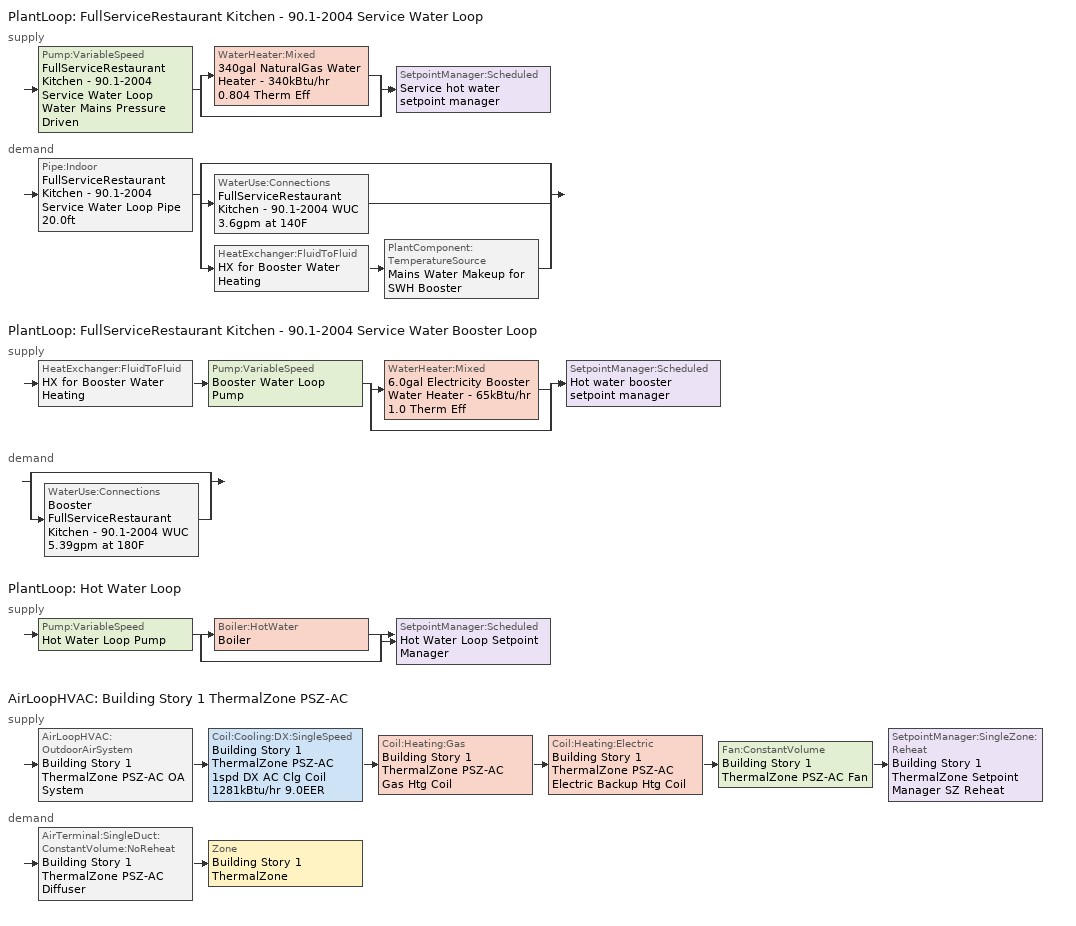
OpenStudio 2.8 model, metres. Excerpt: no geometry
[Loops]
PlantLoop 'FullServiceRestaurant Kitchen - 90.1-2004 Service Water Loop'
 supply: Pump:VariableSpeed 'FullServiceRestaurant Kitchen - 90.1-2004 Service Water Loop Water Mains Pressure Driven' > split
  | WaterHeater:Mixed '340gal NaturalGas Water Heater - 340kBtu/hr 0.804 Therm Eff'
  | bypass
  join > SetpointManager:Scheduled 'Service hot water setpoint manager'
 demand: Pipe:Indoor 'FullServiceRestaurant Kitchen - 90.1-2004 Service Water Loop Pipe 20.0ft' > split
  | bypass
  | WaterUse:Connections 'FullServiceRestaurant Kitchen - 90.1-2004 WUC 3.6gpm at 140F'
  | HeatExchanger:FluidToFluid 'HX for Booster Water Heating' > PlantComponent:TemperatureSource 'Mains Water Makeup for SWH Booster'
PlantLoop 'FullServiceRestaurant Kitchen - 90.1-2004 Service Water Booster Loop'
 supply: HeatExchanger:FluidToFluid 'HX for Booster Water Heating' > Pump:VariableSpeed 'Booster Water Loop Pump' > split
  | WaterHeater:Mixed '6.0gal Electricity Booster Water Heater - 65kBtu/hr 1.0 Therm Eff'
  | bypass
  join > SetpointManager:Scheduled 'Hot water booster setpoint manager'
 demand: split
  | bypass
  | WaterUse:Connections 'Booster FullServiceRestaurant Kitchen - 90.1-2004 WUC 5.39gpm at 180F'
PlantLoop 'Hot Water Loop'
 supply: Pump:VariableSpeed 'Hot Water Loop Pump' > split
  | Boiler:HotWater 'Boiler'
  | bypass
  join > SetpointManager:Scheduled 'Hot Water Loop Setpoint Manager'
AirLoopHVAC 'Building Story 1 ThermalZone PSZ-AC'
 supply: AirLoopHVAC:OutdoorAirSystem 'Building Story 1 ThermalZone PSZ-AC OA System' > Coil:Cooling:DX:SingleSpeed 'Building Story 1 ThermalZone PSZ-AC 1spd DX AC Clg Coil 1281kBtu/hr 9.0EER' > Coil:Heating:Gas 'Building Story 1 ThermalZone PSZ-AC Gas Htg Coil' > Coil:Heating:Electric 'Building Story 1 ThermalZone PSZ-AC Electric Backup Htg Coil' > Fan:ConstantVolume 'Building Story 1 ThermalZone PSZ-AC Fan' > SetpointManager:SingleZone:Reheat 'Building Story 1 ThermalZone Setpoint Manager SZ Reheat'
 demand: AirTerminal:SingleDuct:ConstantVolume:NoReheat 'Building Story 1 ThermalZone PSZ-AC Diffuser' > Zone 'Building Story 1 ThermalZone'
[Construction]
Uninsulated copper pipe 0.75in type L: Copper pipe 0.75in type L
[Material]
Copper pipe 0.75in type L: Roughness=Smooth; Thickness {m}=0.001143; Conductivity {W/m-K}=386; Density {kg/m3}=8906.27; Specific Heat {J/kg-K}=385.1856; Thermal Absorptance=0.9; Solar Absorptance=0.7; Visible Absorptance=0.7
[WaterUse:Connections]
Name | Water Use Equipment Name 1
Booster FullServiceRestaurant Kitchen - 90.1-2004 WUC 5.39gpm at 180F | Booster FullServiceRestaurant Kitchen - 90.1-2004 Service Water Use 5.39gpm at 180F
FullServiceRestaurant Kitchen - 90.1-2004 WUC 3.6gpm at 140F | FullServiceRestaurant Kitchen - 90.1-2004 Service Water Use 3.6gpm at 140F
[WaterUse:Equipment:Definition] Sensible Fraction Schedule=Fraction Sensible - 0.2; Latent Fraction Schedule=Fraction Latent - 0.05
Name | Peak Flow Rate {m3/s} | Target Temperature Schedule
Booster FullServiceRestaurant Kitchen - 90.1-2004 Service Water Use Def 5.39gpm | 0.000340279 | Mixed Water At Faucet Temp - 180F
FullServiceRestaurant Kitchen - 90.1-2004 Service Water Use Def 3.6gpm | 0.000226853 | Mixed Water At Faucet Temp - 140F
[WaterUse:Equipment] Flow Rate Fraction Schedule=RestaurantSitDown BLDG_SWH_SCH
Name | Water Use Equipment Definition
Booster FullServiceRestaurant Kitchen - 90.1-2004 Service Water Use 5.39gpm at 180F | Booster FullServiceRestaurant Kitchen - 90.1-2004 Service Water Use Def 5.39gpm
FullServiceRestaurant Kitchen - 90.1-2004 Service Water Use 3.6gpm at 140F | FullServiceRestaurant Kitchen - 90.1-2004 Service Water Use Def 3.6gpm
[PlantLoop] Glycol Concentration=0; Plant Loop Volume {m3}=Autocalculate; Load Distribution Scheme=Optimal
FullServiceRestaurant Kitchen - 90.1-2004 Service Water Loop: Maximum Loop Temperature {C}=60; Minimum Loop Temperature {C}=10
FullServiceRestaurant Kitchen - 90.1-2004 Service Water Booster Loop: 
Hot Water Loop: Minimum Loop Temperature {C}=10; Fluid Type=Water
[Sizing:Plant] Loop Type=Heating; Sizing Option=NonCoincident; Zone Timesteps in Averaging Window=1; Coincident Sizing Factor Mode=None
Name | Design Loop Exit Temperature {C} | Loop Design Temperature Difference {deltaC}
FullServiceRestaurant Kitchen - 90.1-2004 Service Water Loop | 60 | 5
FullServiceRestaurant Kitchen - 90.1-2004 Service Water Booster Loop | 82.2222 | 5
Hot Water Loop | 82.2222 | 11.1111
[SetpointManager:Scheduled] Control Variable=Temperature
Name | Schedule | Setpoint Node or NodeList
Service hot water setpoint manager | Service Water Loop Temp - 140F | FullServiceRestaurant Kitchen - 90.1-2004 Service Water Loop Supply Outlet Node
Hot water booster setpoint manager | Service Water Booster Temp - 180.00000000000006F | FullServiceRestaurant Kitchen - 90.1-2004 Service Water Booster Loop Supply Outlet Node
Hot Water Loop Setpoint Manager | Hot Water Loop Temp - 180F | Hot Water Loop Supply Outlet Node
[Pump:VariableSpeed] Skin Loss Radiative Fraction=0.5; Design Power Sizing Method=PowerPerFlowPerPressure; Design Electric Power per Unit Flow Rate {W/(m3/s)}=348701.1; Design Shaft Power per Unit Flow Rate per Unit Head {W-s/m3-Pa}=1.28205; Design Minimum Flow Rate Fraction=0
Name | Rated Pump Head {Pa} | Motor Efficiency | Pump Control Type | Rated Power Consumption {W} | Minimum Flow Rate {m3/s}
FullServiceRestaurant Kitchen - 90.1-2004 Service Water Loop Water Mains Pressure Driven | 0.001 | 0.825 | Continuous
Booster Water Loop Pump | 0 | 1 | Continuous | 0 | 0
Hot Water Loop Pump | 179344 | 1 | Intermittent
[WaterHeater:Mixed] Deadband Temperature Difference {deltaC}=2; Heater Control Type=Cycle; Off Cycle Parasitic Fuel Consumption Rate {W}=0; Off Cycle Parasitic Heat Fraction to Tank=0; On Cycle Parasitic Fuel Consumption Rate {W}=0; On Cycle Parasitic Heat Fraction to Tank=0; Ambient Temperature Indicator=Schedule; Use Side Effectiveness=1; Source Side Effectiveness=1; Use Side Design Flow Rate {m3/s}=autosize; Source Side Design Flow Rate {m3/s}=autosize; Indirect Water Heating Recovery Time {hr}=1.5; Source Side Flow Control Mode=IndirectHeatPrimarySetpoint
Name | Tank Volume {m3} | Setpoint Temperature Schedule | Maximum Temperature Limit {C} | Heater Maximum Capacity {W} | Heater Fuel Type | Heater Thermal Efficiency | Off Cycle Parasitic Fuel Type | On Cycle Parasitic Fuel Type | Ambient Temperature Schedule | Off Cycle Loss Coefficient to Ambient Temperature {W/K} | On Cycle Loss Coefficient to Ambient Temperature {W/K}
340gal NaturalGas Water Heater - 340kBtu/hr 0.804 Therm Eff | 1.28625 | Service Water Loop Temp - 140F | 60 | 99583.4 | NaturalGas | 0.803709 | NaturalGas | NaturalGas | Water Heater Ambient Temp Schedule - 71.6f | 11.8718 | 11.8718
6.0gal Electricity Booster Water Heater - 65kBtu/hr 1.0 Therm Eff | 0.0227125 | Service Water Booster Temp - 180.00000000000006F | 82.2222 | 19120 | Electricity | 1 | Electricity | Electricity | Water Heater Ambient Temp Schedule - 71.6 | 1.59362 | 1.59362
[Pipe:Indoor]
FullServiceRestaurant Kitchen - 90.1-2004 Service Water Loop Pipe 20.0ft: Construction=Uninsulated copper pipe 0.75in type L; Environment Type=Schedule; Ambient Temperature Schedule=FullServiceRestaurant Kitchen - 90.1-2004 Service Water Loop Piping Air Temp - 70F; Ambient Air Velocity Schedule=FullServiceRestaurant Kitchen - 90.1-2004 Service Water Loop Piping Air Velocity - 0.67mph; Pipe Inside Diameter {m}=0.019939; Pipe Length {m}=6.096
[HeatExchanger:FluidToFluid]
HX for Booster Water Heating: Loop Demand Side Design Flow Rate {m3/s}=autosize; Loop Supply Side Design Flow Rate {m3/s}=autosize; Heat Exchange Model Type=Ideal; Heat Exchanger U-Factor Times Area Value {W/K}=autosize; Control Type=UncontrolledOn; Minimum Temperature Difference to Activate Heat Exchanger {deltaC}=0.01; Heat Transfer Metering End Use Type=LoopToLoop; Component Override Cooling Control Temperature Mode=Loop; Sizing Factor=1; Operation Minimum Temperature Limit {C}=0; Operation Maximum Temperature Limit {C}=100
[PlantComponent:TemperatureSource]
Mains Water Makeup for SWH Booster: Design Volume Flow Rate {m3/s}=autosize; Temperature Specification Type=Scheduled; Source Temperature {C}=8; Source Temperature Schedule=Mains Water Temperature
[Sizing:Zone]
Building Story 1 ThermalZone: Zone Cooling Design Supply Air Temperature Input Method=SupplyAirTemperature; Zone Cooling Design Supply Air Temperature {C}=12.7778; Zone Cooling Design Supply Air Temperature Difference {deltaC}=11.11; Zone Heating Design Supply Air Temperature Input Method=SupplyAirTemperature; Zone Heating Design Supply Air Temperature {C}=50; Zone Heating Design Supply Air Temperature Difference {deltaC}=11.11; Zone Cooling Design Supply Air Humidity Ratio {kg-H2O/kg-air}=0.0085; Zone Heating Design Supply Air Humidity Ratio {kg-H2O/kg-air}=0.008; Cooling Design Air Flow Method=DesignDay; Heating Design Air Flow Method=DesignDay; Account for Dedicated Outdoor Air System=No; Dedicated Outdoor Air System Control Strategy=NeutralSupplyAir; Dedicated Outdoor Air Low Setpoint Temperature for Design {C}=autosize; Dedicated Outdoor Air High Setpoint Temperature for Design {C}=autosize
[Zone equipment]
Building Story 1 ThermalZone: Building Story 1 ThermalZone PSZ-AC Diffuser
[Boiler:HotWater]
Boiler: Fuel Type=NaturalGas; Nominal Thermal Efficiency=0.78; Efficiency Curve Temperature Evaluation Variable=LeavingBoiler; Design Water Outlet Temperature {C}=82.2222; Minimum Part Load Ratio=0; Maximum Part Load Ratio=1.2; Optimum Part Load Ratio=1; Water Outlet Upper Temperature Limit {C}=95; Boiler Flow Mode=LeavingSetpointModulated; Parasitic Electric Load {W}=0; Sizing Factor=1
[AirLoopHVAC]
Building Story 1 ThermalZone PSZ-AC: Availability Schedule=Building Story 1 ThermalZone PSZ-AC Occ Sch; Design Supply Air Flow Rate {m3/s}=AutoSize
[Sizing:System]
Building Story 1 ThermalZone PSZ-AC: Type of Load to Size On=Sensible; Design Outdoor Air Flow Rate {m3/s}=Autosize; Central Heating Maximum System Air Flow Ratio=1; Preheat Design Temperature {C}=7.22222; Preheat Design Humidity Ratio {kg-H2O/kg-Air}=0.008; Precool Design Temperature {C}=12.7778; Precool Design Humidity Ratio {kg-H2O/kg-Air}=0.008; Central Cooling Design Supply Air Temperature {C}=12.7778; Central Heating Design Supply Air Temperature {C}=50; Sizing Option=Coincident; 100% Outdoor Air in Cooling=No; 100% Outdoor Air in Heating=No; Central Cooling Design Supply Air Humidity Ratio {kg-H2O/kg-Air}=0.0085; Central Heating Design Supply Air Humidity Ratio {kg-H2O/kg-Air}=0.008; Cooling Design Air Flow Method=DesignDay; Cooling Design Air Flow Rate {m3/s}=0; Heating Design Air Flow Method=DesignDay; Heating Design Air Flow Rate {m3/s}=0; System Outdoor Air Method=ZoneSum; Zone Maximum Outdoor Air Fraction=1; Cooling Supply Air Flow Rate Per Floor Area {m3/s-m2}=0.00996765; Cooling Fraction of Autosized Cooling Supply Air Flow Rate=1; Cooling Supply Air Flow Rate Per Unit Cooling Capacity {m3/s-W}=3.94755e-05; Heating Supply Air Flow Rate Per Floor Area {m3/s-m2}=0.00996765; Heating Fraction of Autosized Heating Supply Air Flow Rate=1; Heating Fraction of Autosized Cooling Supply Air Flow Rate=1; Heating Supply Air Flow Rate Per Unit Heating Capacity {m3/s-W}=3.15882e-05; Cooling Design Capacity Method=CoolingDesignCapacity; Cooling Design Capacity {W}=autosize; Cooling Design Capacity Per Floor Area {W/m2}=234.7; Fraction of Autosized Cooling Design Capacity=1; Heating Design Capacity Method=HeatingDesignCapacity; Heating Design Capacity {W}=autosize; Heating Design Capacity Per Floor Area {W/m2}=157; Fraction of Autosized Heating Design Capacity=1; Central Cooling Capacity Control Method=OnOff
[SetpointManager:SingleZone:Reheat]
Building Story 1 ThermalZone Setpoint Manager SZ Reheat: Minimum Supply Air Temperature {C}=12.7778; Maximum Supply Air Temperature {C}=50; Control Zone=Building Story 1 ThermalZone; Setpoint Node or NodeList=Building Story 1 ThermalZone PSZ-AC Supply Outlet Node
[Fan:ConstantVolume]
Building Story 1 ThermalZone PSZ-AC Fan: Availability Schedule=Always On Discrete; Fan Total Efficiency=0.6045; Pressure Rise {Pa}=1018.77; Maximum Flow Rate {m3/s}=AutoSize; Motor Efficiency=0.93; Motor In Airstream Fraction=1
[Coil:Heating:Gas]
Building Story 1 ThermalZone PSZ-AC Gas Htg Coil: Availability Schedule=Always On Discrete; Gas Burner Efficiency=0.8; Nominal Capacity {W}=AutoSize; Parasitic Electric Load {W}=0; Parasitic Gas Load {W}=0
[Coil:Heating:Electric]
Building Story 1 ThermalZone PSZ-AC Electric Backup Htg Coil: Availability Schedule=Always On Discrete; Efficiency=1
[Coil:Cooling:DX:SingleSpeed]
Building Story 1 ThermalZone PSZ-AC 1spd DX AC Clg Coil 1281kBtu/hr 9.0EER: Availability Schedule=Always On Discrete; Rated Total Cooling Capacity {W}=autosize; Rated Sensible Heat Ratio=autosize; Rated COP {W/W}=3.13293; Rated Air Flow Rate {m3/s}=autosize; Rated Evaporator Fan Power Per Volume Flow Rate {W/(m3/s)}=773.3; Total Cooling Capacity Function of Temperature Curve=CoilClgDXQRatio_fTwbToadbSI; Total Cooling Capacity Function of Flow Fraction Curve=CoilClgDXSnglQRatio_fCFMRatio; Energy Input Ratio Function of Temperature Curve=CoilClgDXEIRRatio_fTwbToadbSI; Energy Input Ratio Function of Flow Fraction Curve=CoilClgDXSnglEIRRatio_fCFMRatio; Part Load Fraction Correlation Curve=CoilClgDXEIRRatio_fQFrac; Condenser Type=AirCooled; Evaporative Condenser Effectiveness=0; Evaporative Condenser Air Flow Rate {m3/s}=Autosize; Evaporative Condenser Pump Rated Power Consumption {W}=Autosize; Crankcase Heater Capacity {W}=0; Maximum Outdoor Dry-Bulb Temperature for Crankcase Heater Operation {C}=0; Basin Heater Capacity {W/K}=0; Basin Heater Setpoint Temperature {C}=10
[Controller:OutdoorAir]
Building Story 1 ThermalZone PSZ-AC OA System Controller: Minimum Outdoor Air Flow Rate {m3/s}=autosize; Maximum Outdoor Air Flow Rate {m3/s}=Autosize; Economizer Control Type=NoEconomizer; Economizer Control Action Type=ModulateFlow; Economizer Maximum Limit Dry-Bulb Temperature {C}=28; Economizer Maximum Limit Enthalpy {J/kg}=64000; Lockout Type=LockoutWithCompressor; Minimum Limit Type=FixedMinimum; Minimum Outdoor Air Schedule=Always On Discrete; Controller Mechanical Ventilation=Controller Mechanical Ventilation 1; High Humidity Control=No; Heat Recovery Bypass Control Type=BypassWhenOAFlowGreaterThanMinimum
[Controller:MechanicalVentilation]
Controller Mechanical Ventilation 1: Availability Schedule=Always On Discrete; System Outdoor Air Method=ZoneSum
[AirLoopHVAC:OutdoorAirSystem]
Building Story 1 ThermalZone PSZ-AC OA System: Controller=Building Story 1 ThermalZone PSZ-AC OA System Controller
[AirTerminal:SingleDuct:ConstantVolume:NoReheat]
Building Story 1 ThermalZone PSZ-AC Diffuser: Availability Schedule=Always On Discrete; Maximum Air Flow Rate {m3/s}=AutoSize
[Schedule:Ruleset]
RestaurantSitDown BLDG_SWH_SCH: Default Day Schedule=RestaurantSitDown BLDG_SWH_SCH Default; Summer Design Day Schedule=RestaurantSitDown BLDG_SWH_SCH Summer Design Day; Winter Design Day Schedule=RestaurantSitDown BLDG_SWH_SCH Winter Design Day
Fraction Sensible - 0.2: Default Day Schedule=Fraction Sensible - 0.2 Default
Fraction Latent - 0.05: Default Day Schedule=Fraction Latent - 0.05 Default
Mixed Water At Faucet Temp - 180F: Default Day Schedule=Mixed Water At Faucet Temp - 180F Default
Mixed Water At Faucet Temp - 140F: Default Day Schedule=Mixed Water At Faucet Temp - 140F Default
Service Water Loop Temp - 140F: Default Day Schedule=Service Water Loop Temp - 140F Default
Water Heater Ambient Temp Schedule - 71.6f: Default Day Schedule=Water Heater Ambient Temp Schedule - 71.6f Default
FullServiceRestaurant Kitchen - 90.1-2004 Service Water Loop Piping Air Temp - 70F: Default Day Schedule=FullServiceRestaurant Kitchen - 90.1-2004 Service Water Loop Piping Air Temp - 70F Default
FullServiceRestaurant Kitchen - 90.1-2004 Service Water Loop Piping Air Velocity - 0.67mph: Default Day Schedule=FullServiceRestaurant Kitchen - 90.1-2004 Service Water Loop Piping Air Velocity - 0.67mph Default
Service Water Booster Temp - 180.00000000000006F: Default Day Schedule=Service Water Booster Temp - 180.00000000000006F Default
Water Heater Ambient Temp Schedule - 71.6: Default Day Schedule=Water Heater Ambient Temp Schedule - 71.6 Default
Hot Water Loop Temp - 180F: Default Day Schedule=Hot Water Loop Temp - 180F Default
Building Story 1 ThermalZone PSZ-AC Occ Sch: Default Day Schedule=Building Story 1 ThermalZone PSZ-AC Occ Sch Default; Summer Design Day Schedule=Building Story 1 ThermalZone PSZ-AC Occ Sch Summer Design Day; Winter Design Day Schedule=Building Story 1 ThermalZone PSZ-AC Occ Sch Winter Design Day
[Schedule:Day]
RestaurantSitDown BLDG_SWH_SCH Default: 1, 0, 0.25, 6, 0, 0, 10, 0, 0.15, 12, 0, 0.5, 14, 0, 0.4, 17, 0, 0.3, 18, 0, 0.4, 20, 0, 0.5, 21, 0, 0.4, 22, 0, 0.5, 23, 0, 0.4, 24, 0, 0.2
RestaurantSitDown BLDG_SWH_SCH Summer Design Day; RestaurantSitDown BLDG_SWH_SCH SmrDsn|Wkdy Day: 1, 0, 0.2, 6, 0, 0, 7, 0, 0.15, 8, 0, 0.6, 9, 0, 0.55, 10, 0, 0.45, 11, 0, 0.4, 12, 0, 0.45, 13, 0, 0.4, 14, 0, 0.35, 17, 0, 0.3, 18, 0, 0.4, 19, 0, 0.55, 20, 0, 0.6, 21, 0, 0.5, 22, 0, 0.55, 23, 0, 0.45, 24, 0, 0.25
RestaurantSitDown BLDG_SWH_SCH Winter Design Day; RestaurantSitDown BLDG_SWH_SCH WntrDsn|Sat Day: 1, 0, 0.2, 6, 0, 0, 9, 0, 0.15, 10, 0, 0.5, 11, 0, 0.45, 13, 0, 0.5, 14, 0, 0.45, 16, 0, 0.4, 17, 0, 0.35, 18, 0, 0.4, 20, 0, 0.55, 21, 0, 0.5, 22, 0, 0.55, 23, 0, 0.4, 24, 0, 0.3
Fraction Sensible - 0.2 Default: 24, 0, 0.2
Fraction Latent - 0.05 Default: 24, 0, 0.05
Mixed Water At Faucet Temp - 180F Default; Service Water Booster Temp - 180.00000000000006F Default; Hot Water Loop Temp - 180F Default: 24, 0, 82.2222
Mixed Water At Faucet Temp - 140F Default; Service Water Loop Temp - 140F Default: 24, 0, 60
Water Heater Ambient Temp Schedule - 71.6f Default; Water Heater Ambient Temp Schedule - 71.6 Default: 24, 0, 22
FullServiceRestaurant Kitchen - 90.1-2004 Service Water Loop Piping Air Temp - 70F Default: 24, 0, 21.1111
FullServiceRestaurant Kitchen - 90.1-2004 Service Water Loop Piping Air Velocity - 0.67mph Default: 24, 0, 0.3
Building Story 1 ThermalZone PSZ-AC Occ Sch Default: 7, 0, 0, 24, 0, 1
Building Story 1 ThermalZone PSZ-AC Occ Sch Winter Design Day; Building Story 1 ThermalZone PSZ-AC Occ Sch Summer Design Day: 24, 0, 1
[Schedule:Rule] Schedule Ruleset=RestaurantSitDown BLDG_SWH_SCH; Date Specification Type=DateRange; Start Month=1; Start Day=1; End Month=12; End Day=31
Name | Rule Order | Day Schedule | Apply Monday | Apply Tuesday | Apply Wednesday | Apply Thursday | Apply Friday | Apply Saturday
Schedule Rule 11 | 1 | RestaurantSitDown BLDG_SWH_SCH SmrDsn|Wkdy Day | Yes | Yes | Yes | Yes | Yes
Schedule Rule 12 | 0 | RestaurantSitDown BLDG_SWH_SCH WntrDsn|Sat Day |  |  |  |  |  | Yes
[Schedule:Constant]
Name | Value
Always On Discrete | 1
Mains Water Temperature | 10
[Curve:Biquadratic] Minimum Value of x=13.89; Maximum Value of x=25; Minimum Value of y=23.89; Maximum Value of y=46.11; Minimum Curve Output=0.77
Name | Coefficient1 Constant | Coefficient2 x | Coefficient3 x**2 | Coefficient4 y | Coefficient5 y**2 | Coefficient6 x*y | Maximum Curve Output
CoilClgDXQRatio_fTwbToadbSI | 0.86779 | 0.014245 | 0.000554 | -0.007569 | 3.2e-005 | -0.000191 | 1.29
CoilClgDXEIRRatio_fTwbToadbSI | 0.116709 | 0.028458 | -0.000411 | 0.021422 | 0.000162 | -0.00068 | 1.33
[Curve:Quadratic]
Name | Coefficient1 Constant | Coefficient2 x | Coefficient3 x**2 | Minimum Value of x | Maximum Value of x
CoilClgDXSnglQRatio_fCFMRatio | 0.8 | 0.2 | 0 | 0.5 | 1.5
CoilClgDXSnglEIRRatio_fCFMRatio | 1.156 | -0.1816 | 0.0256 | 0 | 1
[Curve:Cubic]
CoilClgDXEIRRatio_fQFrac: Coefficient1 Constant=0; Coefficient2 x=5.1091; Coefficient3 x**2=-8.5515; Coefficient4 x**3=4.4744; Minimum Value of x=0.7; Maximum Value of x=1
